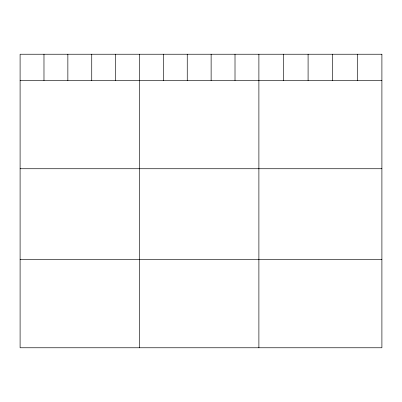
<?xml version="1.0" encoding="UTF-8"?>
<svg xmlns="http://www.w3.org/2000/svg" width="402" height="402" viewBox="0 0 402 402"><rect width="100%" height="100%" fill="white"/><g stroke="black" fill="none" stroke-linecap="round" stroke-linejoin="round"><path stroke-width="0.6" d="M20.1 80.551L381.9 80.551M20.1 168.734L381.9 168.734M20.1 259.586L381.9 259.586M357.298 54.235L357.298 80.551M332.695 54.235L332.695 80.551M308.093 54.235L308.093 80.551M283.49 54.235L283.49 80.551M258.888 54.235L258.888 347.765M235.009 54.235L235.009 80.551M211.13 54.235L211.13 80.551M187.252 54.235L187.252 80.551M163.373 54.235L163.373 80.551M139.494 54.235L139.494 347.765M115.615 54.235L115.615 80.551M91.736 54.235L91.736 80.551M67.858 54.235L67.858 80.551M43.979 54.235L43.979 80.551M381.9 54.235L20.1 54.235L20.1 347.765L381.9 347.765L381.9 54.235"/></g></svg>
